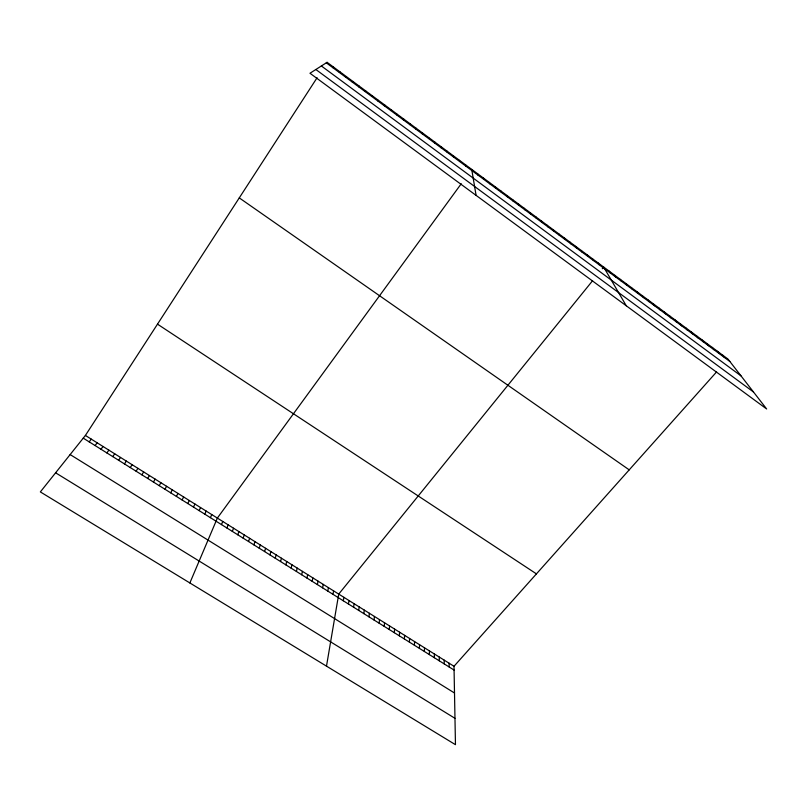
<?xml version="1.0" encoding="UTF-8"?>
<svg xmlns="http://www.w3.org/2000/svg" width="807" height="807" viewBox="0 0 807 807"><rect width="100%" height="100%" fill="white"/><g stroke="black" fill="none" stroke-linecap="round" stroke-linejoin="round"><path stroke-width="1.21" d="M441.056 147.762L441.056 146.692M439.29 660.812L439.301 657.069M434.337 657.715L434.378 653.983M429.374 654.608L429.445 650.896M424.401 651.501L424.492 647.799M419.418 648.384L419.539 644.692M414.425 645.257L414.576 641.585M434.832 143.162L434.872 142.113M409.411 642.13L409.593 638.468M404.398 638.993L404.61 635.341M399.364 635.845L399.606 632.214M394.33 632.698L394.593 629.077M389.277 629.541L389.569 625.929M428.588 138.542L428.678 137.523M384.213 626.373L384.536 622.782M379.139 623.196L379.492 619.615M374.055 620.018L374.438 616.457M368.96 616.83L369.374 613.28M363.856 613.633L364.29 610.102M422.323 133.901L422.454 132.923M358.732 610.435L359.206 606.914M353.607 607.227L354.102 603.717M348.463 604.009L348.987 600.519M343.308 600.791L343.863 597.311M326.492 666.148L338.728 594.093L592.56 280.755M332.968 594.315L333.584 590.865M416.049 129.261L416.22 128.303M327.773 591.077L328.429 587.637M322.578 587.819L323.254 584.399M317.363 584.561L318.069 581.161M312.138 581.292L312.884 577.903M306.902 578.024L307.679 574.645M409.754 124.601L409.966 123.673M301.657 574.735L302.454 571.376M296.401 571.447L297.228 568.108M291.125 568.148L291.993 564.819M285.839 564.85L286.737 561.531M280.543 561.531L281.472 558.232M403.439 119.93L403.702 119.032M275.237 558.212L276.196 554.934M269.921 554.893L270.91 551.625M264.585 551.554L265.604 548.296M259.239 548.215L260.298 544.977M253.882 544.866L254.972 541.638M248.516 541.507L249.635 538.299M397.115 115.24L397.417 114.382M243.129 538.138L244.289 534.95M237.742 534.769L238.922 531.591M232.335 531.379L233.556 528.222M226.918 528L228.169 524.853M221.481 524.6L222.772 521.473M390.759 110.549L391.113 109.712M189.867 582.957L217.355 518.084L461.241 183.754M210.415 517.68L211.767 514.584M204.786 514.15L206.168 511.083M199.137 510.619L200.56 507.563M193.468 507.078L194.931 504.042M384.394 105.838L384.788 105.031M187.799 503.528L189.282 500.501M182.11 499.977L183.633 496.961M176.4 496.406L177.964 493.42M170.68 492.825L172.284 489.859M164.951 489.244L166.585 486.288M378.009 101.107L378.453 100.34M159.211 485.653L160.875 482.717M153.451 482.051L155.156 479.136M147.681 478.44L149.416 475.545M141.891 474.819L143.666 471.944M136.09 471.197L137.906 468.332M716.576 371.926L454.008 666.279L455.461 744.679L40.35 491.917L85.401 435.447L317.09 77.754M371.613 96.376L372.088 95.64M130.28 467.556L132.126 464.711M124.449 463.914L126.336 461.09M118.609 460.262L120.536 457.448M112.748 456.601L114.715 453.806M106.877 452.929L108.874 450.155M100.996 449.247L103.034 446.493M365.188 91.625L365.712 90.919M95.095 445.555L97.173 442.821M89.174 441.853L91.292 439.139M602.294 268.741L603.666 267.056L626.272 305.782M358.752 86.853L359.327 86.188M352.296 82.082L352.911 81.436M345.82 77.29L346.485 76.675M339.323 72.489L340.04 71.904M332.817 67.667L333.573 67.122M55.602 472.801L454.966 718.311M70.148 454.573L454.502 693.001M83.252 438.151L454.079 670.062M85.401 435.447L454.008 666.279M157.496 324.152L536.433 573.878M239.275 197.897L629.218 469.856M315.85 69.503L753.506 392.01M326.29 62.835L729.841 361.465M321.368 65.972L741.038 375.911M722.749 355.211L724.555 357.551M717.484 351.307L719.249 353.627M712.198 347.403L713.933 349.693M706.902 343.479L708.607 345.759M701.596 339.545L703.27 341.805M696.27 335.601L697.914 337.84M690.933 331.657L692.537 333.866M685.577 327.692L687.161 329.881M680.21 323.718L681.764 325.887M674.834 319.743L676.347 321.882M669.447 315.749L670.92 317.867M664.04 311.744L665.482 313.842M658.623 307.739L660.035 309.807M653.186 303.714L654.568 305.762M647.739 299.679L649.09 301.707M642.281 295.644L643.593 297.642M636.804 291.589L638.085 293.566M631.316 287.524L632.557 289.481M625.818 283.449L627.019 285.375M620.301 279.373L621.471 281.27M614.763 275.278L615.902 277.154M609.224 271.172L610.324 273.028M598.088 262.931L599.117 264.736M592.499 258.795L593.498 260.57M586.901 254.649L587.859 256.404M581.282 250.483L582.21 252.218M575.653 246.317L576.541 248.021M570.004 242.14L570.852 243.815M564.345 237.944L565.162 239.598M558.666 233.748L559.443 235.372M552.977 229.531L553.723 231.135M547.267 225.314L547.973 226.888M541.547 221.078L542.213 222.621M535.818 216.831L536.443 218.354M530.068 212.574L530.653 214.067M524.298 208.307L524.853 209.78M518.518 204.03L519.032 205.472M512.717 199.733L513.202 201.155M506.907 195.435L507.351 196.827M501.086 191.118L501.49 192.48M495.246 186.8L495.609 188.132M489.385 182.463L489.708 183.764M483.514 178.115L483.797 179.396M477.623 173.757L477.875 175.008M471.722 169.389L476.09 195.375M465.619 164.87L465.79 166.06M459.506 160.341L459.627 161.511M453.373 155.801L453.453 156.941M447.229 151.252L447.27 152.362M449.116 663.213L449.156 666.986M444.213 660.146L444.223 663.899M327.087 62.321L309.979 73.255L766.65 408.978L728.015 359.105L327.087 62.321"/></g></svg>
